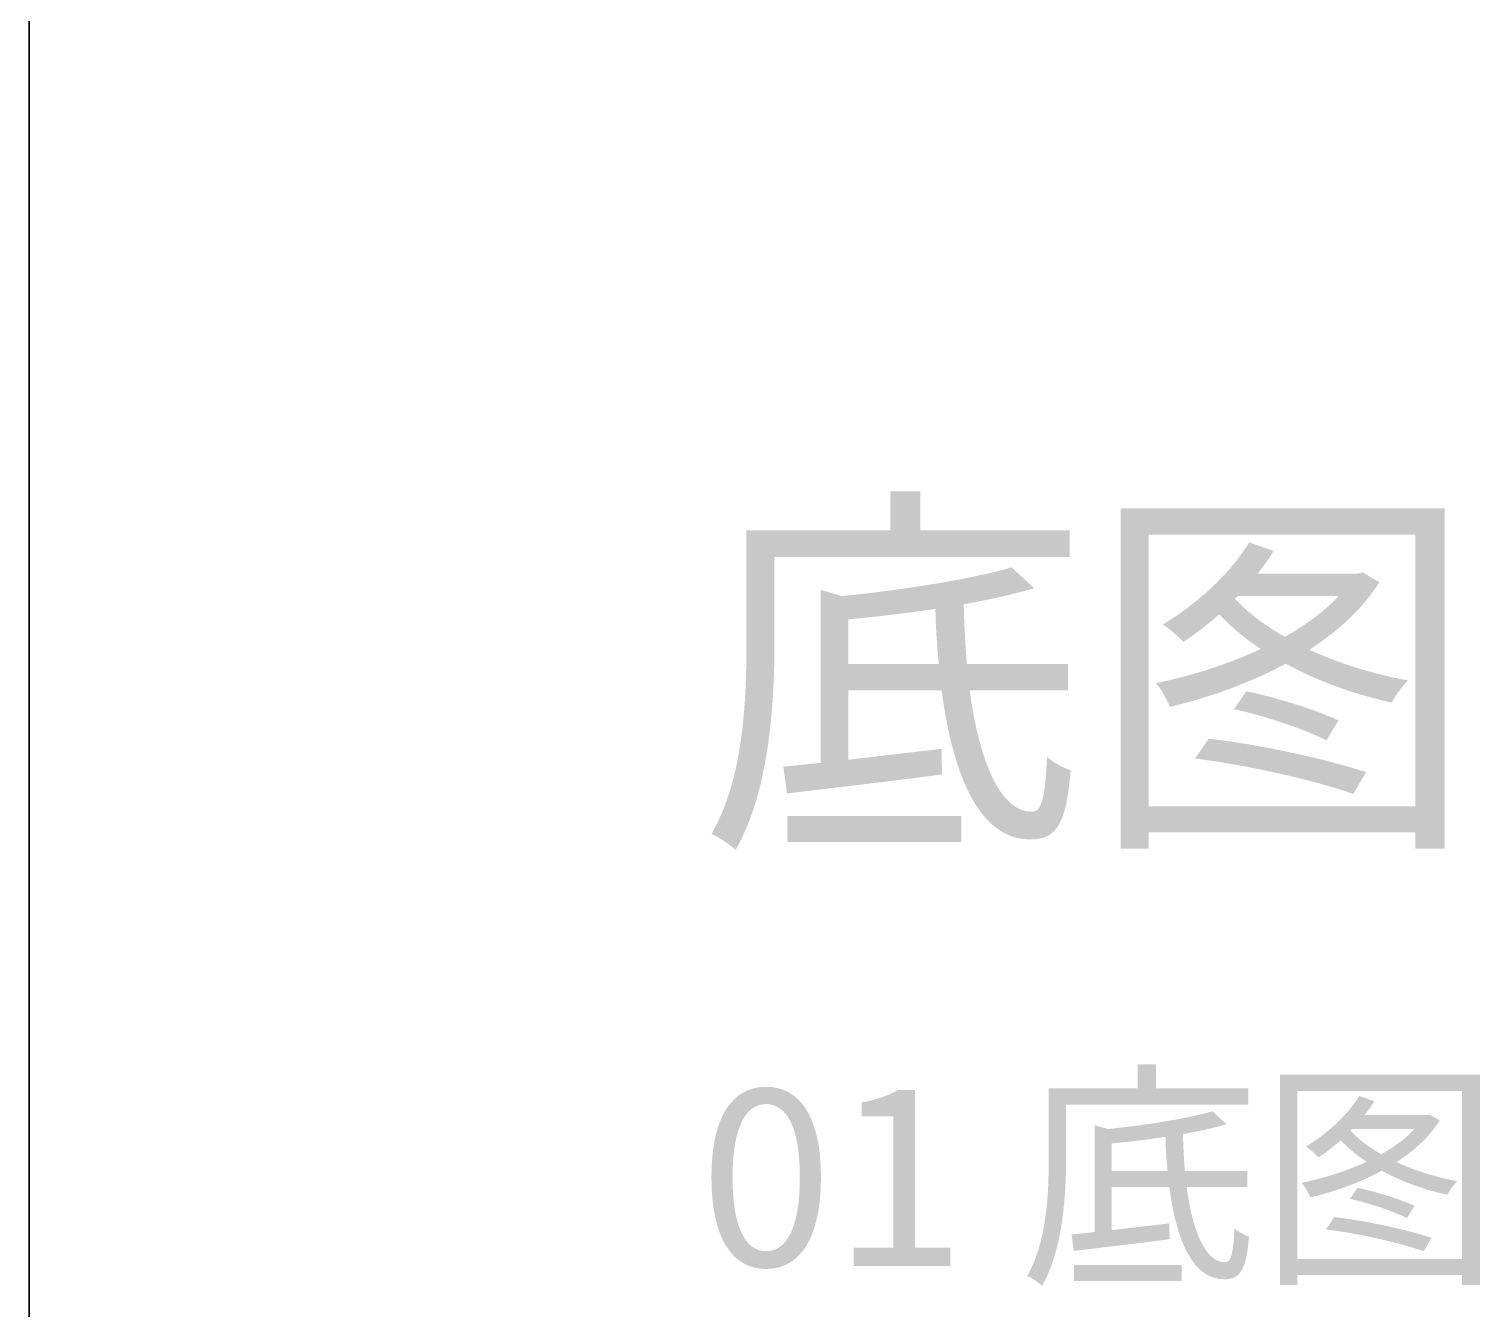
# Model space of a CAD drawing. Header units: millimetres. Extents: x -4600 to 229000, y -4300 to 19460.
# Drawn here: x 17400 to 19131, y 14944 to 16471 of the extents above; entities that cross this region are included whole.
import ezdxf

# ---------------------------------------------------------------- set-up
doc = ezdxf.new("R2010")
doc.units = ezdxf.units.MM
doc.header["$LTSCALE"] = 100
doc.layers.add('A-NOTE', color=7, linetype='Continuous', lineweight=18)
doc.layers.add('A-SHEET', color=7, linetype='Continuous', lineweight=35)

# ---------------------------------------------------------------- blocks, each defined once
blk = doc.blocks.new('A01_SHEET')
at = {"layer": 'A-NOTE'}
h = blk.add_hatch(color=256, dxfattribs=at)
edge = h.paths.add_edge_path()
edge.add_line((18256.1, 15872.8), (18256.1, 15738.7))
edge.add_spline(control_points=[(18256.1, 15738.7), (18256.1, 15671.5), (18252.9, 15576.8), (18214.4, 15510.5)], knot_values=[0, 0, 0, 0, 1, 1, 1, 1], degree=3, periodic=0)
edge.add_spline(control_points=[(18214.4, 15510.5), (18222.7, 15506.8), (18237.1, 15497.5), (18243.1, 15491.5)], knot_values=[0, 0, 0, 0, 1, 1, 1, 1], degree=3, periodic=0)
edge.add_spline(control_points=[(18243.1, 15491.5), (18283.5, 15561.5), (18289.5, 15666.8), (18289.5, 15738.7)], knot_values=[0, 0, 0, 0, 1, 1, 1, 1], degree=3, periodic=0)
edge.add_line((18289.5, 15738.7), (18289.5, 15841.2))
edge.add_line((18289.5, 15841.2), (18641.6, 15841.2))
edge.add_line((18641.6, 15841.2), (18641.6, 15872.8))
edge.add_line((18641.6, 15872.8), (18463.5, 15872.8))
edge.add_line((18463.5, 15872.8), (18463.5, 15919.6))
edge.add_line((18463.5, 15919.6), (18427.7, 15919.6))
edge.add_line((18427.7, 15919.6), (18427.7, 15872.8))
edge.add_line((18427.7, 15872.8), (18256.1, 15872.8))
edge = h.paths.add_edge_path(flags=0)
edge.add_spline(control_points=[(18572.5, 15828.7), (18525.6, 15814.8), (18443.5, 15801.8), (18370.2, 15794.4)], knot_values=[0, 0, 0, 0, 1, 1, 1, 1], degree=3, periodic=0)
edge.add_line((18370.2, 15794.4), (18344.7, 15801.8))
edge.add_line((18344.7, 15801.8), (18344.7, 15595.4))
edge.add_line((18344.7, 15595.4), (18300.2, 15590.8))
edge.add_line((18300.2, 15590.8), (18304.4, 15558.8))
edge.add_spline(control_points=[(18304.4, 15558.8), (18353.5, 15564.8), (18423.1, 15572.7), (18489.4, 15581.5)], knot_values=[0, 0, 0, 0, 1, 1, 1, 1], degree=3, periodic=0)
edge.add_line((18489.4, 15581.5), (18489, 15612.1))
edge.add_line((18489, 15612.1), (18377.7, 15599.1))
edge.add_line((18377.7, 15599.1), (18377.7, 15682.1))
edge.add_line((18377.7, 15682.1), (18489, 15682.1))
edge.add_spline(control_points=[(18489, 15682.1), (18502.9, 15575.9), (18535.8, 15504), (18594.7, 15504)], knot_values=[0, 0, 0, 0, 1, 1, 1, 1], degree=3, periodic=0)
edge.add_spline(control_points=[(18594.7, 15504), (18625.3, 15503.6), (18637.9, 15521.7), (18643, 15586.6)], knot_values=[0, 0, 0, 0, 1, 1, 1, 1], degree=3, periodic=0)
edge.add_spline(control_points=[(18643, 15586.6), (18634.2, 15589.4), (18622.1, 15595.9), (18614.7, 15602.4)], knot_values=[0, 0, 0, 0, 1, 1, 1, 1], degree=3, periodic=0)
edge.add_spline(control_points=[(18614.7, 15602.4), (18612.8, 15556), (18608.6, 15537), (18597.1, 15537), (18560.4, 15536.5), (18534.4, 15593.1), (18522.4, 15682.1)], knot_values=[0, 0, 0, 0, 1, 1, 1, 2, 2, 2, 2], degree=3, periodic=0)
edge.add_line((18522.4, 15682.1), (18639.7, 15682.1))
edge.add_line((18639.7, 15682.1), (18639.7, 15713.2))
edge.add_line((18639.7, 15713.2), (18519.1, 15713.2))
edge.add_spline(control_points=[(18519.1, 15713.2), (18517.3, 15735.5), (18515.9, 15759.6), (18515.4, 15784.7)], knot_values=[0, 0, 0, 0, 1, 1, 1, 1], degree=3, periodic=0)
edge.add_spline(control_points=[(18515.4, 15784.7), (18546.5, 15790.2), (18575.3, 15796.7), (18599.4, 15803.7)], knot_values=[0, 0, 0, 0, 1, 1, 1, 1], degree=3, periodic=0)
edge.add_line((18599.4, 15803.7), (18572.5, 15828.7))
edge = h.paths.add_edge_path(flags=0)
edge.add_line((18377.7, 15713.2), (18377.7, 15766.6))
edge.add_spline(control_points=[(18377.7, 15766.6), (18411.1, 15769.8), (18447.2, 15774), (18481.6, 15779.1)], knot_values=[0, 0, 0, 0, 1, 1, 1, 1], degree=3, periodic=0)
edge.add_spline(control_points=[(18481.6, 15779.1), (18482, 15756.4), (18483.4, 15734.1), (18485.7, 15713.2)], knot_values=[0, 0, 0, 0, 1, 1, 1, 1], degree=3, periodic=0)
edge.add_line((18485.7, 15713.2), (18377.7, 15713.2))
h.paths.add_polyline_path([(18304.8, 15531.9), (18304.8, 15500.8), (18512.6, 15500.8), (18512.6, 15531.9), (18304.8, 15531.9)], flags=0)
h = blk.add_hatch(color=256, dxfattribs=at)
h.paths.add_polyline_path([(18702.8, 15899.2), (18702.8, 15492.9), (18736.2, 15492.9), (18736.2, 15512.4), (19054.4, 15512.4), (19054.4, 15492.9), (19089.2, 15492.9), (19089.2, 15899.2), (18702.8, 15899.2)])
h.paths.add_polyline_path([(18736.2, 15543.5), (18736.2, 15867.7), (19054.4, 15867.7), (19054.4, 15543.5), (18736.2, 15543.5)], flags=0)
edge = h.paths.add_edge_path(flags=0)
edge.add_spline(control_points=[(18855.9, 15858.4), (18832.7, 15820.4), (18792.8, 15784.2), (18752.9, 15760.5)], knot_values=[0, 0, 0, 0, 1, 1, 1, 1], degree=3, periodic=0)
edge.add_spline(control_points=[(18752.9, 15760.5), (18760.3, 15755.9), (18772.4, 15745.2), (18777.5, 15739.7)], knot_values=[0, 0, 0, 0, 1, 1, 1, 1], degree=3, periodic=0)
edge.add_spline(control_points=[(18777.5, 15739.7), (18791.4, 15748.9), (18805.8, 15760.1), (18820.2, 15772.6)], knot_values=[0, 0, 0, 0, 1, 1, 1, 1], degree=3, periodic=0)
edge.add_spline(control_points=[(18820.2, 15772.6), (18834.1, 15757.7), (18851.2, 15743.8), (18869.8, 15731.3)], knot_values=[0, 0, 0, 0, 1, 1, 1, 1], degree=3, periodic=0)
edge.add_spline(control_points=[(18869.8, 15731.3), (18830.4, 15712.8), (18785.8, 15698.8), (18744.6, 15690.5)], knot_values=[0, 0, 0, 0, 1, 1, 1, 1], degree=3, periodic=0)
edge.add_spline(control_points=[(18744.6, 15690.5), (18750.6, 15684), (18758, 15670.5), (18761.3, 15662.2)], knot_values=[0, 0, 0, 0, 1, 1, 1, 1], degree=3, periodic=0)
edge.add_spline(control_points=[(18761.3, 15662.2), (18806.7, 15672.9), (18855.4, 15690), (18899.5, 15713.7)], knot_values=[0, 0, 0, 0, 1, 1, 1, 1], degree=3, periodic=0)
edge.add_spline(control_points=[(18899.5, 15713.7), (18938, 15692.8), (18982, 15677), (19026.1, 15667.3)], knot_values=[0, 0, 0, 0, 1, 1, 1, 1], degree=3, periodic=0)
edge.add_spline(control_points=[(19026.1, 15667.3), (19030.3, 15675.6), (19039.1, 15687.7), (19045.6, 15693.7)], knot_values=[0, 0, 0, 0, 1, 1, 1, 1], degree=3, periodic=0)
edge.add_spline(control_points=[(19045.6, 15693.7), (19004.8, 15701.2), (18964, 15713.7), (18927.8, 15730.4)], knot_values=[0, 0, 0, 0, 1, 1, 1, 1], degree=3, periodic=0)
edge.add_spline(control_points=[(18927.8, 15730.4), (18962.6, 15753.1), (18991.8, 15779.5), (19011.3, 15811.1)], knot_values=[0, 0, 0, 0, 1, 1, 1, 1], degree=3, periodic=0)
edge.add_line((19011.3, 15811.1), (18991.3, 15822.7))
edge.add_line((18991.3, 15822.7), (18986.2, 15821.3))
edge.add_line((18986.2, 15821.3), (18866.1, 15821.3))
edge.add_spline(control_points=[(18866.1, 15821.3), (18873, 15830.1), (18879.5, 15838.9), (18885.1, 15848.2)], knot_values=[0, 0, 0, 0, 1, 1, 1, 1], degree=3, periodic=0)
edge.add_line((18885.1, 15848.2), (18855.9, 15858.4))
edge = h.paths.add_edge_path(flags=0)
edge.add_line((18839.2, 15791.1), (18842.4, 15794.4))
edge.add_line((18842.4, 15794.4), (18962.6, 15794.4))
edge.add_spline(control_points=[(18962.6, 15794.4), (18945.9, 15776.3), (18923.6, 15760.1), (18898.6, 15745.7)], knot_values=[0, 0, 0, 0, 1, 1, 1, 1], degree=3, periodic=0)
edge.add_spline(control_points=[(18898.6, 15745.7), (18874.9, 15759.1), (18854.5, 15774.4), (18839.2, 15791.1)], knot_values=[0, 0, 0, 0, 1, 1, 1, 1], degree=3, periodic=0)
edge = h.paths.add_edge_path(flags=0)
edge.add_spline(control_points=[(18791.4, 15600.5), (18855.4, 15592.6), (18935.7, 15574.1), (18980.2, 15558.3)], knot_values=[0, 0, 0, 0, 1, 1, 1, 1], degree=3, periodic=0)
edge.add_line((18980.2, 15558.3), (18995.5, 15584.3))
edge.add_spline(control_points=[(18995.5, 15584.3), (18950.5, 15599.1), (18870.3, 15617.2), (18807.6, 15624.2)], knot_values=[0, 0, 0, 0, 1, 1, 1, 1], degree=3, periodic=0)
edge.add_line((18807.6, 15624.2), (18791.4, 15600.5))
edge = h.paths.add_edge_path(flags=0)
edge.add_spline(control_points=[(18837.8, 15659.4), (18874.9, 15651.5), (18922.2, 15635.3), (18948.2, 15622.3)], knot_values=[0, 0, 0, 0, 1, 1, 1, 1], degree=3, periodic=0)
edge.add_line((18948.2, 15622.3), (18962.6, 15646))
edge.add_spline(control_points=[(18962.6, 15646), (18936.6, 15658), (18889.7, 15673.3), (18852.6, 15680.8)], knot_values=[0, 0, 0, 0, 1, 1, 1, 1], degree=3, periodic=0)
edge.add_line((18852.6, 15680.8), (18837.8, 15659.4))
h = blk.add_hatch(color=256, dxfattribs=at)
edge = h.paths.add_edge_path()
edge.add_line((18616.8, 15206.7), (18616.8, 15123.9))
edge.add_spline(control_points=[(18616.8, 15123.9), (18616.8, 15082.4), (18614.8, 15023.9), (18591.1, 14983)], knot_values=[0, 0, 0, 0, 1, 1, 1, 1], degree=3, periodic=0)
edge.add_spline(control_points=[(18591.1, 14983), (18596.2, 14980.7), (18605.1, 14974.9), (18608.8, 14971.2)], knot_values=[0, 0, 0, 0, 1, 1, 1, 1], degree=3, periodic=0)
edge.add_spline(control_points=[(18608.8, 14971.2), (18633.8, 15014.5), (18637.5, 15079.5), (18637.5, 15123.9)], knot_values=[0, 0, 0, 0, 1, 1, 1, 1], degree=3, periodic=0)
edge.add_line((18637.5, 15123.9), (18637.5, 15187.2))
edge.add_line((18637.5, 15187.2), (18854.9, 15187.2))
edge.add_line((18854.9, 15187.2), (18854.9, 15206.7))
edge.add_line((18854.9, 15206.7), (18744.9, 15206.7))
edge.add_line((18744.9, 15206.7), (18744.9, 15235.7))
edge.add_line((18744.9, 15235.7), (18722.9, 15235.7))
edge.add_line((18722.9, 15235.7), (18722.9, 15206.7))
edge.add_line((18722.9, 15206.7), (18616.8, 15206.7))
edge = h.paths.add_edge_path(flags=0)
edge.add_spline(control_points=[(18812.2, 15179.5), (18783.3, 15170.9), (18732.6, 15162.9), (18687.3, 15158.3)], knot_values=[0, 0, 0, 0, 1, 1, 1, 1], degree=3, periodic=0)
edge.add_line((18687.3, 15158.3), (18671.6, 15162.9))
edge.add_line((18671.6, 15162.9), (18671.6, 15035.4))
edge.add_line((18671.6, 15035.4), (18644.1, 15032.5))
edge.add_line((18644.1, 15032.5), (18646.6, 15012.8))
edge.add_spline(control_points=[(18646.6, 15012.8), (18677, 15016.5), (18720, 15021.4), (18761, 15026.8)], knot_values=[0, 0, 0, 0, 1, 1, 1, 1], degree=3, periodic=0)
edge.add_line((18761, 15026.8), (18760.7, 15045.7))
edge.add_line((18760.7, 15045.7), (18691.9, 15037.7))
edge.add_line((18691.9, 15037.7), (18691.9, 15089))
edge.add_line((18691.9, 15089), (18760.7, 15089))
edge.add_spline(control_points=[(18760.7, 15089), (18769.3, 15023.4), (18789.6, 14979), (18826, 14979)], knot_values=[0, 0, 0, 0, 1, 1, 1, 1], degree=3, periodic=0)
edge.add_spline(control_points=[(18826, 14979), (18844.9, 14978.7), (18852.6, 14989.8), (18855.8, 15030)], knot_values=[0, 0, 0, 0, 1, 1, 1, 1], degree=3, periodic=0)
edge.add_spline(control_points=[(18855.8, 15030), (18850.3, 15031.7), (18842.9, 15035.7), (18838.3, 15039.7)], knot_values=[0, 0, 0, 0, 1, 1, 1, 1], degree=3, periodic=0)
edge.add_spline(control_points=[(18838.3, 15039.7), (18837.2, 15011), (18834.6, 14999.3), (18827.4, 14999.3), (18804.8, 14999), (18788.7, 15034), (18781.3, 15089)], knot_values=[0, 0, 0, 0, 1, 1, 1, 2, 2, 2, 2], degree=3, periodic=0)
edge.add_line((18781.3, 15089), (18853.8, 15089))
edge.add_line((18853.8, 15089), (18853.8, 15108.2))
edge.add_line((18853.8, 15108.2), (18779.3, 15108.2))
edge.add_spline(control_points=[(18779.3, 15108.2), (18778.1, 15121.9), (18777.3, 15136.8), (18777, 15152.3)], knot_values=[0, 0, 0, 0, 1, 1, 1, 1], degree=3, periodic=0)
edge.add_spline(control_points=[(18777, 15152.3), (18796.2, 15155.7), (18814, 15159.7), (18828.9, 15164)], knot_values=[0, 0, 0, 0, 1, 1, 1, 1], degree=3, periodic=0)
edge.add_line((18828.9, 15164), (18812.2, 15179.5))
edge = h.paths.add_edge_path(flags=0)
edge.add_line((18691.9, 15108.2), (18691.9, 15141.1))
edge.add_spline(control_points=[(18691.9, 15141.1), (18712.5, 15143.1), (18734.9, 15145.7), (18756.1, 15148.8)], knot_values=[0, 0, 0, 0, 1, 1, 1, 1], degree=3, periodic=0)
edge.add_spline(control_points=[(18756.1, 15148.8), (18756.4, 15134.8), (18757.2, 15121.1), (18758.7, 15108.2)], knot_values=[0, 0, 0, 0, 1, 1, 1, 1], degree=3, periodic=0)
edge.add_line((18758.7, 15108.2), (18691.9, 15108.2))
h.paths.add_polyline_path([(18646.9, 14996.1), (18646.9, 14977), (18775.3, 14977), (18775.3, 14996.1), (18646.9, 14996.1)], flags=0)
h = blk.add_hatch(color=256, dxfattribs=at)
h.paths.add_polyline_path([(18892.7, 15223), (18892.7, 14972.1), (18913.4, 14972.1), (18913.4, 14984.1), (19109.9, 14984.1), (19109.9, 14972.1), (19131.4, 14972.1), (19131.4, 15223), (18892.7, 15223)])
h.paths.add_polyline_path([(18913.4, 15003.3), (18913.4, 15203.6), (19109.9, 15203.6), (19109.9, 15003.3), (18913.4, 15003.3)], flags=0)
edge = h.paths.add_edge_path(flags=0)
edge.add_spline(control_points=[(18987.3, 15197.8), (18973, 15174.3), (18948.3, 15152), (18923.7, 15137.4)], knot_values=[0, 0, 0, 0, 1, 1, 1, 1], degree=3, periodic=0)
edge.add_spline(control_points=[(18923.7, 15137.4), (18928.3, 15134.5), (18935.7, 15127.9), (18938.9, 15124.5)], knot_values=[0, 0, 0, 0, 1, 1, 1, 1], degree=3, periodic=0)
edge.add_spline(control_points=[(18938.9, 15124.5), (18947.5, 15130.2), (18956.3, 15137.1), (18965.2, 15144.8)], knot_values=[0, 0, 0, 0, 1, 1, 1, 1], degree=3, periodic=0)
edge.add_spline(control_points=[(18965.2, 15144.8), (18973.8, 15135.7), (18984.4, 15127.1), (18995.9, 15119.3)], knot_values=[0, 0, 0, 0, 1, 1, 1, 1], degree=3, periodic=0)
edge.add_spline(control_points=[(18995.9, 15119.3), (18971.5, 15107.9), (18944, 15099.3), (18918.5, 15094.1)], knot_values=[0, 0, 0, 0, 1, 1, 1, 1], degree=3, periodic=0)
edge.add_spline(control_points=[(18918.5, 15094.1), (18922.3, 15090.1), (18926.8, 15081.8), (18928.8, 15076.7)], knot_values=[0, 0, 0, 0, 1, 1, 1, 1], degree=3, periodic=0)
edge.add_spline(control_points=[(18928.8, 15076.7), (18956.9, 15083.2), (18987, 15093.8), (19014.2, 15108.5)], knot_values=[0, 0, 0, 0, 1, 1, 1, 1], degree=3, periodic=0)
edge.add_spline(control_points=[(19014.2, 15108.5), (19038, 15095.6), (19065.2, 15085.8), (19092.4, 15079.8)], knot_values=[0, 0, 0, 0, 1, 1, 1, 1], degree=3, periodic=0)
edge.add_spline(control_points=[(19092.4, 15079.8), (19095, 15085), (19100.5, 15092.4), (19104.5, 15096.1)], knot_values=[0, 0, 0, 0, 1, 1, 1, 1], degree=3, periodic=0)
edge.add_spline(control_points=[(19104.5, 15096.1), (19079.2, 15100.7), (19054, 15108.5), (19031.7, 15118.8)], knot_values=[0, 0, 0, 0, 1, 1, 1, 1], degree=3, periodic=0)
edge.add_spline(control_points=[(19031.7, 15118.8), (19053.2, 15132.8), (19071.2, 15149.1), (19083.3, 15168.6)], knot_values=[0, 0, 0, 0, 1, 1, 1, 1], degree=3, periodic=0)
edge.add_line((19083.3, 15168.6), (19070.9, 15175.8))
edge.add_line((19070.9, 15175.8), (19067.8, 15174.9))
edge.add_line((19067.8, 15174.9), (18993.6, 15174.9))
edge.add_spline(control_points=[(18993.6, 15174.9), (18997.9, 15180.4), (19001.9, 15185.8), (19005.3, 15191.5)], knot_values=[0, 0, 0, 0, 1, 1, 1, 1], degree=3, periodic=0)
edge.add_line((19005.3, 15191.5), (18987.3, 15197.8))
edge = h.paths.add_edge_path(flags=0)
edge.add_line((18977, 15156.3), (18979, 15158.3))
edge.add_line((18979, 15158.3), (19053.2, 15158.3))
edge.add_spline(control_points=[(19053.2, 15158.3), (19042.9, 15147.1), (19029.1, 15137.1), (19013.6, 15128.2)], knot_values=[0, 0, 0, 0, 1, 1, 1, 1], degree=3, periodic=0)
edge.add_spline(control_points=[(19013.6, 15128.2), (18999, 15136.5), (18986.4, 15146), (18977, 15156.3)], knot_values=[0, 0, 0, 0, 1, 1, 1, 1], degree=3, periodic=0)
edge = h.paths.add_edge_path(flags=0)
edge.add_spline(control_points=[(18947.5, 15038.5), (18987, 15033.7), (19036.6, 15022.2), (19064.1, 15012.5)], knot_values=[0, 0, 0, 0, 1, 1, 1, 1], degree=3, periodic=0)
edge.add_line((19064.1, 15012.5), (19073.5, 15028.5))
edge.add_spline(control_points=[(19073.5, 15028.5), (19045.7, 15037.7), (18996.2, 15048.9), (18957.5, 15053.2)], knot_values=[0, 0, 0, 0, 1, 1, 1, 1], degree=3, periodic=0)
edge.add_line((18957.5, 15053.2), (18947.5, 15038.5))
edge = h.paths.add_edge_path(flags=0)
edge.add_spline(control_points=[(18976.1, 15074.9), (18999, 15070.1), (19028.3, 15060), (19044.3, 15052)], knot_values=[0, 0, 0, 0, 1, 1, 1, 1], degree=3, periodic=0)
edge.add_line((19044.3, 15052), (19053.2, 15066.6))
edge.add_spline(control_points=[(19053.2, 15066.6), (19037.1, 15074.1), (19008.2, 15083.5), (18985.3, 15088.1)], knot_values=[0, 0, 0, 0, 1, 1, 1, 1], degree=3, periodic=0)
edge.add_line((18985.3, 15088.1), (18976.1, 15074.9))
h = blk.add_hatch(color=256, dxfattribs=at)
edge = h.paths.add_edge_path()
edge.add_spline(control_points=[(18279.6, 14991.3), (18319.5, 14991.3), (18345, 15027.4), (18345, 15100.7), (18345, 15173.5), (18319.5, 15208.7), (18279.6, 15208.7), (18239.5, 15208.7), (18214.3, 15173.5), (18214.3, 15100.7), (18214.3, 15027.4), (18239.5, 14991.3), (18279.6, 14991.3)], knot_values=[0, 0, 0, 0, 1, 1, 1, 2, 2, 2, 3, 3, 3, 4, 4, 4, 4], degree=3, periodic=0)
edge = h.paths.add_edge_path(flags=0)
edge.add_spline(control_points=[(18279.6, 15012.5), (18255.9, 15012.5), (18239.5, 15039.1), (18239.5, 15100.7), (18239.5, 15162), (18255.9, 15188.1), (18279.6, 15188.1), (18303.4, 15188.1), (18319.8, 15162), (18319.8, 15100.7), (18319.8, 15039.1), (18303.4, 15012.5), (18279.6, 15012.5)], knot_values=[0, 0, 0, 0, 1, 1, 1, 2, 2, 2, 3, 3, 3, 4, 4, 4, 4], degree=3, periodic=0)
h = blk.add_hatch(color=256, dxfattribs=at)
edge = h.paths.add_edge_path()
edge.add_line((18384.2, 14995), (18499.4, 14995))
edge.add_line((18499.4, 14995), (18499.4, 15016.8))
edge.add_line((18499.4, 15016.8), (18457.3, 15016.8))
edge.add_line((18457.3, 15016.8), (18457.3, 15205))
edge.add_line((18457.3, 15205), (18437.2, 15205))
edge.add_spline(control_points=[(18437.2, 15205), (18425.8, 15198.4), (18412.3, 15193.5), (18393.7, 15190.1)], knot_values=[0, 0, 0, 0, 1, 1, 1, 1], degree=3, periodic=0)
edge.add_line((18393.7, 15190.1), (18393.7, 15173.5))
edge.add_line((18393.7, 15173.5), (18431.2, 15173.5))
edge.add_line((18431.2, 15173.5), (18431.2, 15016.8))
edge.add_line((18431.2, 15016.8), (18384.2, 15016.8))
edge.add_line((18384.2, 15016.8), (18384.2, 14995))
at = {"layer": 'A-SHEET'}
blk.add_line((17400, -3900), (17400, 19060), dxfattribs=at)

msp = doc.modelspace()

# ---------------------------------------------------------------- block references
msp.add_blockref('A01_SHEET', (0, 0))

doc.saveas('drawing.dxf')
